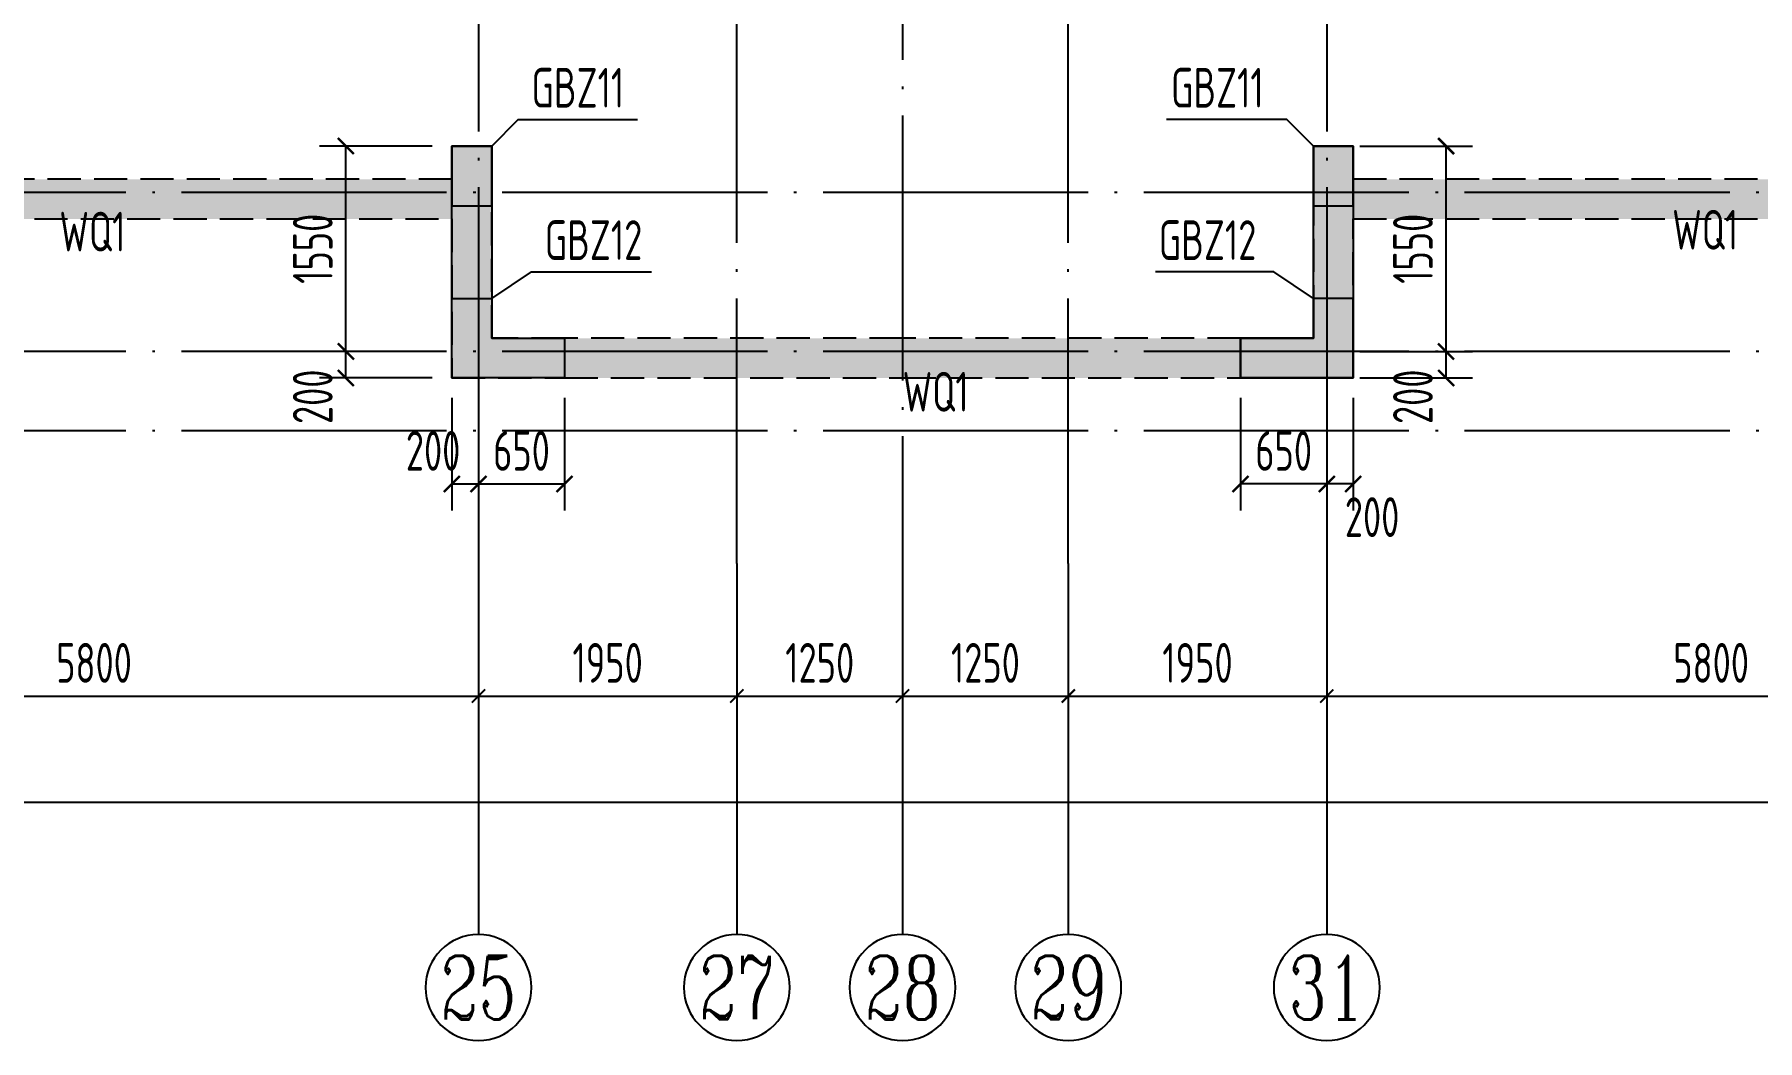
# Model space of a CAD drawing. Extents: x -668857 to 143095, y -247466 to 228182.
# Drawn here: x -296925 to -283926, y 196738 to 204330 of the extents above; entities that cross this region are included whole.
import ezdxf
from ezdxf.enums import TextEntityAlignment as Align

# ---------------------------------------------------------------- set-up
doc = ezdxf.new("R2010")
doc.units = 0
doc.header["$LTSCALE"] = 1000
doc.linetypes.add('DASH', pattern=[0.35, 0.25, -0.1])
doc.linetypes.add('DOTE', pattern=[2.42, 2, -0.2, 0.02, -0.2])
doc.layers.get('0').update_dxf_attribs({"linetype": 'CONTINUOUS'})
doc.layers.get('DEFPOINTS').update_dxf_attribs({"linetype": 'CONTINUOUS'})
for name, color, linetype in [('A-AXIS', 1, 'CONTINUOUS'), ('A-DOTE', 10, 'DOTE'), ('AXIS_NUM', 7, 'CONTINUOUS'), ('COLU_DE_TEXT', 7, 'CONTINUOUS'), ('LABEL', 1, 'CONTINUOUS'), ('S-Q墙填充', 252, 'CONTINUOUS'), ('S-Q墙实线', 6, 'CONTINUOUS'), ('S-Q墙标注', 3, 'CONTINUOUS'), ('S-Q墙虚线', 6, 'DASH'), ('S-X详图填充', 252, 'CONTINUOUS'), ('S-X详图实线', 4, 'CONTINUOUS'), ('S-Y一般标注', 3, 'CONTINUOUS')]:
    doc.layers.add(name, color=color, linetype=linetype)
doc.styles.add('TSSD_Axis', font='complex.shx', dxfattribs={"width": 0.7, "bigfont": 'hztxt.shx'})
doc.styles.add('TSSD_DIMENSION', font='Tssdeng.shx', dxfattribs={"width": 0.7, "bigfont": 'tssdchn.shx'})
doc.styles.add('TSSD_REIN', font='tssdeng.shx', dxfattribs={"width": 0.7, "height": 300, "bigfont": 'tssdchn.shx'})
doc.styles.add('结构文字', font='zstxt.shx', dxfattribs={"width": 0.7, "bigfont": 'zshz.shx'})
doc.dimstyles.new('STRUCK', dxfattribs={"dimtxt": 400, "dimasz": 121, "dimexe": 200, "dimexo": 150, "dimgap": 115, "dimtad": 1, "dimdec": 0, "dimdsep": 46, "dimtxsty": '结构文字', "dimblk": 'ARCHTICK', "dimcen": 400, "dimclrd": 3, "dimclre": 3, "dimclrt": 7, "dimadec": 0, "dimazin": 0, "dimtfac": 1, "dimtdec": 0, "dimtix": 1, "dimtmove": 2, "dimatfit": 3, "dimldrblk": '_DIMX', "dimfxl": 0, "dimtolj": 1, "dimtzin": 0, "dimarcsym": 0})
doc.dimstyles.new('TSSD_100_100', dxfattribs={"dimtxt": 300, "dimasz": 100, "dimexe": 100, "dimexo": 250, "dimgap": 100, "dimtad": 1, "dimdec": 0, "dimzin": 0, "dimdsep": 46, "dimtxsty": 'TSSD_DIMENSION', "dimblk": 'ARCHTICK', "dimcen": 0, "dimdle": 100, "dimclrt": 7, "dimadec": 0, "dimazin": 0, "dimtfac": 1, "dimtdec": 0, "dimtix": 1, "dimtmove": 2, "dimatfit": 3, "dimldrblk": 'ARCHTICK', "dimfxl": 0, "dimtolj": 1, "dimtzin": 0, "dimarcsym": 0})

# ---------------------------------------------------------------- blocks, each defined once
blk = doc.blocks.new('_ArchTick')
at = {"color": 0, "linetype": 'ByBlock', "const_width": 0.15}
blk.add_lwpolyline([(-0.5, -0.5), (0.5, 0.5)], dxfattribs=at)
blk = doc.blocks.new('*D260')
at = {"layer": 'DEFPOINTS', "color": 0}
for p in [(33100, 3600), (38900, 3600), (38900, 2600)]:
    blk.add_point(p, dxfattribs=at)
at = {"layer": 'S-Y一般标注', "color": 0, "lineweight": -2}
for p, q in [((33100, 3350), (33100, 2500)), ((38900, 3350), (38900, 2500)), ((33000, 2600), (39000, 2600))]:
    blk.add_line(p, q, dxfattribs=at)
at = {"layer": 'S-Y一般标注', "color": 0, "lineweight": -2, "xscale": 100, "yscale": 100, "zscale": 100, "rotation": 180}
blk.add_blockref('_ArchTick', (33100, 2600), dxfattribs=at)
at = {"layer": 'S-Y一般标注', "color": 0, "lineweight": -2, "xscale": 100, "yscale": 100, "zscale": 100}
blk.add_blockref('_ArchTick', (38900, 2600), dxfattribs=at)
at = {"layer": 'S-Y一般标注', "color": 7, "insert": (36000, 2850), "char_height": 300, "attachment_point": 5, "style": 'TSSD_DIMENSION'}
blk.add_mtext('\\A1;5800', dxfattribs=at)
blk = doc.blocks.new('ts_axno')
at = {"color": 0, "linetype": 'ByBlock', "lineweight": -2}
blk.add_circle((0, 0), 0.5, dxfattribs=at)
at = {"color": 0, "linetype": 'ByBlock', "lineweight": -2, "style": 'TSSD_Axis', "width": 0.7}
blk.add_attdef('A', text='', height=0.6, dxfattribs=at).set_placement((0, 0), align=Align.MIDDLE_CENTER)
blk = doc.blocks.new('*D261')
at = {"layer": 'DEFPOINTS', "color": 0}
for p in [(43350, 3600), (45300, 3600), (45300, 2600)]:
    blk.add_point(p, dxfattribs=at)
at = {"layer": 'S-Y一般标注', "color": 0, "lineweight": -2}
for p, q in [((43350, 3350), (43350, 2500)), ((45300, 3350), (45300, 2500)), ((43250, 2600), (45400, 2600))]:
    blk.add_line(p, q, dxfattribs=at)
at = {"layer": 'S-Y一般标注', "color": 0, "lineweight": -2, "xscale": 100, "yscale": 100, "zscale": 100, "rotation": 180}
blk.add_blockref('_ArchTick', (43350, 2600), dxfattribs=at)
at = {"layer": 'S-Y一般标注', "color": 0, "lineweight": -2, "xscale": 100, "yscale": 100, "zscale": 100}
blk.add_blockref('_ArchTick', (45300, 2600), dxfattribs=at)
at = {"layer": 'S-Y一般标注', "color": 7, "insert": (44325, 2850), "char_height": 300, "attachment_point": 5, "style": 'TSSD_DIMENSION'}
blk.add_mtext('\\A1;1950', dxfattribs=at)
blk = doc.blocks.new('*D262')
at = {"layer": 'DEFPOINTS', "color": 0}
for p in [(45300, 3600), (51100, 3600), (51100, 2600)]:
    blk.add_point(p, dxfattribs=at)
at = {"layer": 'S-Y一般标注', "color": 0, "lineweight": -2}
for p, q in [((45300, 3350), (45300, 2500)), ((51100, 3350), (51100, 2500)), ((45200, 2600), (51200, 2600))]:
    blk.add_line(p, q, dxfattribs=at)
at = {"layer": 'S-Y一般标注', "color": 0, "lineweight": -2, "xscale": 100, "yscale": 100, "zscale": 100, "rotation": 180}
blk.add_blockref('_ArchTick', (45300, 2600), dxfattribs=at)
at = {"layer": 'S-Y一般标注', "color": 0, "lineweight": -2, "xscale": 100, "yscale": 100, "zscale": 100}
blk.add_blockref('_ArchTick', (51100, 2600), dxfattribs=at)
at = {"layer": 'S-Y一般标注', "color": 7, "insert": (48200, 2850), "char_height": 300, "attachment_point": 5, "style": 'TSSD_DIMENSION'}
blk.add_mtext('\\A1;5800', dxfattribs=at)
blk = doc.blocks.new('*D264')
at = {"layer": 'DEFPOINTS', "color": 0}
for p in [(4600, 3600), (54600, 3600), (54600, 1800)]:
    blk.add_point(p, dxfattribs=at)
at = {"layer": 'S-Y一般标注', "color": 0, "lineweight": -2}
for p, q in [((4600, 3350), (4600, 1700)), ((54600, 3350), (54600, 1700)), ((4500, 1800), (54700, 1800))]:
    blk.add_line(p, q, dxfattribs=at)
at = {"layer": 'S-Y一般标注', "color": 0, "lineweight": -2, "xscale": 100, "yscale": 100, "zscale": 100, "rotation": 180}
blk.add_blockref('_ArchTick', (4600, 1800), dxfattribs=at)
at = {"layer": 'S-Y一般标注', "color": 0, "lineweight": -2, "xscale": 100, "yscale": 100, "zscale": 100}
blk.add_blockref('_ArchTick', (54600, 1800), dxfattribs=at)
at = {"layer": 'S-Y一般标注', "color": 7, "insert": (29600, 2050), "char_height": 300, "attachment_point": 5, "style": 'TSSD_DIMENSION'}
blk.add_mtext('\\A1;50000', dxfattribs=at)
blk = doc.blocks.new('*D268')
at = {"layer": 'DEFPOINTS', "color": 0}
for p in [(38900, 3600), (40850, 3600), (40850, 2600)]:
    blk.add_point(p, dxfattribs=at)
at = {"layer": 'S-Y一般标注', "color": 0, "lineweight": -2}
for p, q in [((38900, 3350), (38900, 2500)), ((40850, 3350), (40850, 2500)), ((38800, 2600), (40950, 2600))]:
    blk.add_line(p, q, dxfattribs=at)
at = {"layer": 'S-Y一般标注', "color": 0, "lineweight": -2, "xscale": 100, "yscale": 100, "zscale": 100, "rotation": 180}
blk.add_blockref('_ArchTick', (38900, 2600), dxfattribs=at)
at = {"layer": 'S-Y一般标注', "color": 0, "lineweight": -2, "xscale": 100, "yscale": 100, "zscale": 100}
blk.add_blockref('_ArchTick', (40850, 2600), dxfattribs=at)
at = {"layer": 'S-Y一般标注', "color": 7, "insert": (39875, 2850), "char_height": 300, "attachment_point": 5, "style": 'TSSD_DIMENSION'}
blk.add_mtext('\\A1;1950', dxfattribs=at)
blk = doc.blocks.new('*D283')
at = {"layer": 'DEFPOINTS', "color": 0}
for p in [(40850, 3600), (42100, 3600), (42100, 2600)]:
    blk.add_point(p, dxfattribs=at)
at = {"layer": 'S-Y一般标注', "color": 0, "lineweight": -2}
for p, q in [((40850, 3350), (40850, 2500)), ((42100, 3350), (42100, 2500)), ((40750, 2600), (42200, 2600))]:
    blk.add_line(p, q, dxfattribs=at)
at = {"layer": 'S-Y一般标注', "color": 0, "lineweight": -2, "xscale": 100, "yscale": 100, "zscale": 100, "rotation": 180}
blk.add_blockref('_ArchTick', (40850, 2600), dxfattribs=at)
at = {"layer": 'S-Y一般标注', "color": 0, "lineweight": -2, "xscale": 100, "yscale": 100, "zscale": 100}
blk.add_blockref('_ArchTick', (42100, 2600), dxfattribs=at)
at = {"layer": 'S-Y一般标注', "color": 7, "insert": (41475, 2850), "char_height": 300, "attachment_point": 5, "style": 'TSSD_DIMENSION'}
blk.add_mtext('\\A1;1250', dxfattribs=at)
blk = doc.blocks.new('*D284')
at = {"layer": 'DEFPOINTS', "color": 0}
for p in [(42100, 3600), (43350, 3600), (43350, 2600)]:
    blk.add_point(p, dxfattribs=at)
at = {"layer": 'S-Y一般标注', "color": 0, "lineweight": -2}
for p, q in [((42100, 3350), (42100, 2500)), ((43350, 3350), (43350, 2500)), ((42000, 2600), (43450, 2600))]:
    blk.add_line(p, q, dxfattribs=at)
at = {"layer": 'S-Y一般标注', "color": 0, "lineweight": -2, "xscale": 100, "yscale": 100, "zscale": 100, "rotation": 180}
blk.add_blockref('_ArchTick', (42100, 2600), dxfattribs=at)
at = {"layer": 'S-Y一般标注', "color": 0, "lineweight": -2, "xscale": 100, "yscale": 100, "zscale": 100}
blk.add_blockref('_ArchTick', (43350, 2600), dxfattribs=at)
at = {"layer": 'S-Y一般标注', "color": 7, "insert": (42725, 2850), "char_height": 300, "attachment_point": 5, "style": 'TSSD_DIMENSION'}
blk.add_mtext('\\A1;1250', dxfattribs=at)
blk = doc.blocks.new('*D753')
at = {"layer": 'DEFPOINTS', "color": 0}
for p in [(-287076, 201938), (-286276, 201938), (-287076, 201738)]:
    blk.add_point(p, dxfattribs=at)
at = {"layer": 'S-Q墙标注', "color": 3, "lineweight": -2}
for p, q in [((-286926, 201938), (-286076, 201938)), ((-286276, 201738), (-286276, 201938)), ((-286926, 201738), (-286076, 201738))]:
    blk.add_line(p, q, dxfattribs=at)
at = {"layer": 'S-Q墙标注', "color": 3, "lineweight": -2, "xscale": 121, "yscale": 121, "zscale": 121}
for p, rotation in [((-286276, 201938), 90), ((-286276, 201738), 270)]:
    blk.add_blockref('_ArchTick', p, dxfattribs=dict(at, rotation=rotation))
at = {"layer": 'S-Q墙标注', "color": 7, "insert": (-286526, 201596), "char_height": 300, "attachment_point": 5, "rotation": 90, "style": 'TSSD_REIN'}
blk.add_mtext('\\A1;200', dxfattribs=at)
blk = doc.blocks.new('_DIMX')
blk.add_line((-150, 0), (150, 0))
at = {"const_width": 50}
blk.add_lwpolyline([(-70, -70), (70, 70)], dxfattribs=at)
blk = doc.blocks.new('*D754')
at = {"layer": 'DEFPOINTS', "color": 0}
for p in [(-287076, 203488), (-286276, 203488), (-287076, 201938)]:
    blk.add_point(p, dxfattribs=at)
at = {"layer": 'S-Q墙标注', "color": 3, "lineweight": -2}
for p, q in [((-286926, 203488), (-286076, 203488)), ((-286276, 201938), (-286276, 203488)), ((-286926, 201938), (-286076, 201938))]:
    blk.add_line(p, q, dxfattribs=at)
at = {"layer": 'S-Q墙标注', "color": 3, "lineweight": -2, "xscale": 121, "yscale": 121, "zscale": 121}
for p, rotation in [((-286276, 203488), 90), ((-286276, 201938), 270)]:
    blk.add_blockref('_ArchTick', p, dxfattribs=dict(at, rotation=rotation))
at = {"layer": 'S-Q墙标注', "color": 7, "insert": (-286526, 202713), "char_height": 300, "attachment_point": 5, "rotation": 90, "style": 'TSSD_REIN'}
blk.add_mtext('\\A1;1550', dxfattribs=at)
blk = doc.blocks.new('*D755')
at = {"layer": 'DEFPOINTS', "color": 0}
for p in [(-287176, 201738), (-286976, 201738), (-287176, 200938)]:
    blk.add_point(p, dxfattribs=at)
at = {"layer": 'S-Q墙标注', "color": 3, "lineweight": -2}
for p, q in [((-287176, 201588), (-287176, 200738)), ((-286976, 201588), (-286976, 200738)), ((-286976, 200938), (-287176, 200938))]:
    blk.add_line(p, q, dxfattribs=at)
at = {"layer": 'S-Q墙标注', "color": 3, "lineweight": -2, "xscale": 121, "yscale": 121, "zscale": 121, "rotation": 180}
blk.add_blockref('_ArchTick', (-287176, 200938), dxfattribs=at)
at = {"layer": 'S-Q墙标注', "color": 3, "lineweight": -2, "xscale": 121, "yscale": 121, "zscale": 121}
blk.add_blockref('_ArchTick', (-286976, 200938), dxfattribs=at)
at = {"layer": 'S-Q墙标注', "color": 7, "insert": (-286834, 200688), "char_height": 300, "attachment_point": 5, "style": 'TSSD_REIN'}
blk.add_mtext('\\A1;200', dxfattribs=at)
blk = doc.blocks.new('*D756')
at = {"layer": 'DEFPOINTS', "color": 0}
for p in [(-287826, 201738), (-287176, 201738), (-287826, 200938)]:
    blk.add_point(p, dxfattribs=at)
at = {"layer": 'S-Q墙标注', "color": 3, "lineweight": -2}
for p, q in [((-287826, 201588), (-287826, 200738)), ((-287176, 201588), (-287176, 200738)), ((-287176, 200938), (-287826, 200938))]:
    blk.add_line(p, q, dxfattribs=at)
at = {"layer": 'S-Q墙标注', "color": 3, "lineweight": -2, "xscale": 121, "yscale": 121, "zscale": 121, "rotation": 180}
blk.add_blockref('_ArchTick', (-287826, 200938), dxfattribs=at)
at = {"layer": 'S-Q墙标注', "color": 3, "lineweight": -2, "xscale": 121, "yscale": 121, "zscale": 121}
blk.add_blockref('_ArchTick', (-287176, 200938), dxfattribs=at)
at = {"layer": 'S-Q墙标注', "color": 7, "insert": (-287501, 201188), "char_height": 300, "attachment_point": 5, "style": 'TSSD_REIN'}
blk.add_mtext('\\A1;650', dxfattribs=at)
blk = doc.blocks.new('*D787')
at = {"layer": 'DEFPOINTS', "color": 0}
for p in [(-294576, 201938), (-293776, 201938), (-293776, 201738)]:
    blk.add_point(p, dxfattribs=at)
at = {"layer": 'S-Q墙标注', "color": 3, "lineweight": -2}
for p, q in [((-293926, 201938), (-294776, 201938)), ((-294576, 201738), (-294576, 201938)), ((-293926, 201738), (-294776, 201738))]:
    blk.add_line(p, q, dxfattribs=at)
at = {"layer": 'S-Q墙标注', "color": 3, "lineweight": -2, "xscale": 121, "yscale": 121, "zscale": 121}
for p, rotation in [((-294576, 201938), 90), ((-294576, 201738), 270)]:
    blk.add_blockref('_ArchTick', p, dxfattribs=dict(at, rotation=rotation))
at = {"layer": 'S-Q墙标注', "color": 7, "insert": (-294826, 201596), "char_height": 300, "attachment_point": 5, "rotation": 90, "style": 'TSSD_REIN'}
blk.add_mtext('\\A1;200', dxfattribs=at)
blk = doc.blocks.new('*D788')
at = {"layer": 'DEFPOINTS', "color": 0}
for p in [(-294576, 203488), (-293776, 203488), (-293776, 201938)]:
    blk.add_point(p, dxfattribs=at)
at = {"layer": 'S-Q墙标注', "color": 3, "lineweight": -2}
for p, q in [((-293926, 203488), (-294776, 203488)), ((-294576, 201938), (-294576, 203488)), ((-293926, 201938), (-294776, 201938))]:
    blk.add_line(p, q, dxfattribs=at)
at = {"layer": 'S-Q墙标注', "color": 3, "lineweight": -2, "xscale": 121, "yscale": 121, "zscale": 121}
for p, rotation in [((-294576, 203488), 90), ((-294576, 201938), 270)]:
    blk.add_blockref('_ArchTick', p, dxfattribs=dict(at, rotation=rotation))
at = {"layer": 'S-Q墙标注', "color": 7, "insert": (-294826, 202713), "char_height": 300, "attachment_point": 5, "rotation": 90, "style": 'TSSD_REIN'}
blk.add_mtext('\\A1;1550', dxfattribs=at)
blk = doc.blocks.new('*D789')
at = {"layer": 'DEFPOINTS', "color": 0}
for p in [(-293776, 201738), (-293576, 201738), (-293576, 200938)]:
    blk.add_point(p, dxfattribs=at)
at = {"layer": 'S-Q墙标注', "color": 3, "lineweight": -2}
for p, q in [((-293776, 201588), (-293776, 200738)), ((-293576, 201588), (-293576, 200738)), ((-293776, 200938), (-293576, 200938))]:
    blk.add_line(p, q, dxfattribs=at)
at = {"layer": 'S-Q墙标注', "color": 3, "lineweight": -2, "xscale": 121, "yscale": 121, "zscale": 121, "rotation": 180}
blk.add_blockref('_ArchTick', (-293776, 200938), dxfattribs=at)
at = {"layer": 'S-Q墙标注', "color": 3, "lineweight": -2, "xscale": 121, "yscale": 121, "zscale": 121}
blk.add_blockref('_ArchTick', (-293576, 200938), dxfattribs=at)
at = {"layer": 'S-Q墙标注', "color": 7, "insert": (-293918, 201188), "char_height": 300, "attachment_point": 5, "style": 'TSSD_REIN'}
blk.add_mtext('\\A1;200', dxfattribs=at)
blk = doc.blocks.new('*D790')
at = {"layer": 'DEFPOINTS', "color": 0}
for p in [(-293576, 201738), (-292926, 201738), (-292926, 200938)]:
    blk.add_point(p, dxfattribs=at)
at = {"layer": 'S-Q墙标注', "color": 3, "lineweight": -2}
for p, q in [((-293576, 201588), (-293576, 200738)), ((-292926, 201588), (-292926, 200738)), ((-293576, 200938), (-292926, 200938))]:
    blk.add_line(p, q, dxfattribs=at)
at = {"layer": 'S-Q墙标注', "color": 3, "lineweight": -2, "xscale": 121, "yscale": 121, "zscale": 121, "rotation": 180}
blk.add_blockref('_ArchTick', (-293576, 200938), dxfattribs=at)
at = {"layer": 'S-Q墙标注', "color": 3, "lineweight": -2, "xscale": 121, "yscale": 121, "zscale": 121}
blk.add_blockref('_ArchTick', (-292926, 200938), dxfattribs=at)
at = {"layer": 'S-Q墙标注', "color": 7, "insert": (-293251, 201188), "char_height": 300, "attachment_point": 5, "style": 'TSSD_REIN'}
blk.add_mtext('\\A1;650', dxfattribs=at)
blk = doc.blocks.new('20210726.16350016')
at = {"layer": 'A-AXIS'}
for p, q in [((38900, 3600.1), (38900, 800.1)), ((40850, 3600.2), (40850, 800.2)), ((42100, 3600), (42100, 800)), ((43350, 3600.3), (43350, 800.3)), ((45300, 3600), (45300, 800))]:
    blk.add_line(p, q, dxfattribs=at)
at = {"layer": 'A-DOTE'}
for p, q in [((38900.2, 13700), (38900, 3600)), ((45299.8, 13700), (45300, 3600)), ((40850, 3600.2), (40850, 11500)), ((43350, 3600.2), (43350, 11500)), ((42100, 9400), (42100, 3600)), ((55600, 6400), (3600, 6400)), ((55600, 5200), (3600, 5200)), ((55600, 4600), (3600, 4600))]:
    blk.add_line(p, q, dxfattribs=at)
at = {"layer": 'A-AXIS'}
ref = blk.add_blockref('ts_axno', (38900, 400.1), dxfattribs=dict(at, xscale=-800, yscale=800, zscale=800, rotation=180))
ref.add_attrib('17', '25', dxfattribs={"layer": 'AXIS_NUM', "height": 480, "style": 'TSSD_Axis', "width": 0.7}).set_placement((38900, 400.1), align=Align.MIDDLE_CENTER)
ref = blk.add_blockref('ts_axno', (40850, 400.2), dxfattribs=dict(at, xscale=-800, yscale=800, zscale=800, rotation=180))
ref.add_attrib('5', '27', dxfattribs={"layer": 'AXIS_NUM', "height": 480, "style": 'TSSD_Axis', "width": 0.7}).set_placement((40850, 400.2), align=Align.MIDDLE_CENTER)
ref = blk.add_blockref('ts_axno', (42100, 400), dxfattribs=dict(at, xscale=-800, yscale=800, zscale=800, rotation=180))
ref.add_attrib('19', '28', dxfattribs={"layer": 'AXIS_NUM', "height": 480, "style": 'TSSD_Axis', "width": 0.7}).set_placement((42100, 400), align=Align.MIDDLE_CENTER)
ref = blk.add_blockref('ts_axno', (43350, 400.3), dxfattribs=dict(at, xscale=-800, yscale=800, zscale=800, rotation=180))
ref.add_attrib('5', '29', dxfattribs={"layer": 'AXIS_NUM', "height": 480, "style": 'TSSD_Axis', "width": 0.7}).set_placement((43350, 400.3), align=Align.MIDDLE_CENTER)
ref = blk.add_blockref('ts_axno', (45300, 400), dxfattribs=dict(at, xscale=-800, yscale=800, zscale=800, rotation=180))
ref.add_attrib('19', '31', dxfattribs={"layer": 'AXIS_NUM', "height": 480, "style": 'TSSD_Axis', "width": 0.7}).set_placement((45300, 400), align=Align.MIDDLE_CENTER)
at = {"layer": 'S-Y一般标注'}
for base, p1, p2, picture, middle in [((54600, 1800), (4600, 3600), (54600, 3600), '*D264', (29600, 2050)), ((38900, 2600.1), (33100, 3600), (38900, 3600.1), '*D260', (36000, 2850.1)), ((40850, 2600.1), (38900, 3600.1), (40850, 3600.1), '*D268', (39875, 2850.1)), ((42100, 2600.1), (40850, 3600.1), (42100, 3600.1), '*D283', (41475, 2850.1)), ((43350, 2600.1), (42100, 3600.1), (43350, 3600.1), '*D284', (42725, 2850.1)), ((45300, 2600.1), (43350, 3600.1), (45300, 3600.1), '*D261', (44325, 2850.1)), ((51100, 2600), (45300, 3600), (51100, 3600), '*D262', (48200, 2850))]:
    dim = blk.add_linear_dim(base=base, p1=p1, p2=p2, dimstyle='TSSD_100_100', dxfattribs=at)
    dim.commit()
    dim.dimension.update_dxf_attribs({"geometry": picture, "text_midpoint": middle})

msp = doc.modelspace()

# ---------------------------------------------------------------- hatches: boundary and pattern name
at = {"layer": 'S-Q墙填充', "ltscale": 0.5}
h = msp.add_hatch(dxfattribs=at)
h.set_pattern_fill('ARMORED', color=252, scale=30, style=0)
h.set_pattern_definition([(50, (-376939.88, 173170.09), (215.17805, -18.82564), [22.5, -247.5]), (355, (-376939.88, 173170.09), (-41.6254, 225.65764), [18, -198]), (100.4514, (-376921.95, 173168.52), (173.5528, 206.83186), [19.12206, -210.34263]), (46.1842, (-376939.88, 173230.09), (320.1723, -49.6557), [33.75, -371.25]), (96.6356, (-376913.2, 173225.95), (280.3988, 292.2354), [28.6831, -315.5139]), (351.1842, (-376939.88, 173230.1), (280.3986, 292.2356), [27, -297]), (21, (-376909.88, 173215.09), (179.07212, -120.78567), [22.5, -247.5]), (326, (-376909.88, 173215.09), (72.9946, 217.545), [18, -198]), (71.4514, (-376894.95, 173205.02), (252.0668, 96.75915), [19.12206, -210.34263]), (37.5, (-376939.88, 173170.085), (3.647957, 99.868156), [0, -195.6, 0, -201, 0, -198.75]), (7.5, (-376939.88, 173170.09), (78.92086, 118.32351), [0, -114.6, 0, -191.1, 0, -75.75]), (327.5, (-377006.78, 173170.085), (160.14673, -6.76646), [0, -75, 0, -234, 0, -310.5]), (317.5, (-377036.78, 173170.09), (174.95585, 30.0315), [0, -97.5, 0, -155.4, 0, -220.5]), (45, (-376939.88, 173170.09), (-106.06602, 106.06602), [])])
h.paths.add_polyline_path([(-285876.04, 212438.23), (-286525.96, 212438.23), (-288176.02, 212438.23), (-288776.24, 212438.23), (-288776.38, 212688.23), (-291975.97, 212688.23), (-291976.06, 212438.23), (-292575.99, 212438.23), (-294176.22, 212438.23), (-294876.13, 212438.23), (-294876.13, 211438.23), (-294876.13, 210638.23), (-307576.14, 210638.23), (-308026.14, 210638.23), (-308926.22, 210638.23), (-309376.13, 210638.23), (-310876.13, 210638.23), (-310876.13, 211438.23), (-310876.13, 212438.23), (-311526.05, 212438.23), (-313176.52, 212438.23), (-313776.13, 212438.23), (-313776.13, 212688.23), (-316976.13, 212688.23), (-316976.13, 212438.23), (-317576.26, 212438.23), (-319176.22, 212438.23), (-319876.13, 212438.23), (-319876.13, 211438.23), (-319876.13, 210638.23), (-328076.13, 210638.23), (-328076.13, 207638.23), (-328076.12, 205038.23), (-328076.12, 202938.23), (-325276.12, 202938.23), (-318776.08, 202938.23), (-318776.13, 201738.22), (-317726.13, 201738.22), (-315376.12, 201738.22), (-312826.13, 201738.22), (-311976.13, 201738.22), (-311976.18, 202938.11), (-306376.14, 202938.23), (-305476.14, 202938.23), (-302876.14, 202938.23), (-300276.12, 202938.23), (-299376.12, 202938.23), (-293776.12, 202938.23), (-293776.12, 201738.22), (-292726.13, 201738.22), (-290376.14, 201738.22), (-288026.13, 201738.22), (-286976.14, 201738.22), (-286976.14, 202938.23), (-281376.14, 202938.23), (-280476.14, 202938.23), (-277676.14, 202938.23), (-277676.14, 210638.23), (-279276.23, 210638.23), (-279676.14, 210638.23), (-282576.13, 210638.23), (-283026.13, 210638.23), (-283926.22, 210638.23), (-284376.14, 210638.23), (-285876.04, 210638.23), (-285876.04, 211438.23)])
h.paths.add_polyline_path([(-327776.13, 207538.23), (-327076.13, 207538.23), (-327076.13, 207738.23), (-327776.13, 207738.23), (-327776.13, 210338.23), (-327376.13, 210338.23), (-326476.04, 210338.23), (-326176.12, 210338.23), (-326176.11, 209688.23), (-325976.11, 209688.23), (-325976.12, 210338.23), (-323276.12, 210338.23), (-323276.12, 207538.23), (-323076.12, 207538.23), (-323076.12, 210338.23), (-322726.12, 210338.23), (-321826.04, 210338.23), (-321476.12, 210338.23), (-321476.12, 209538.23), (-321276.12, 209538.23), (-321276.12, 210338.23), (-319576.13, 210338.23), (-319576.13, 211438.23), (-319576.13, 212138.23), (-319176.22, 212138.23), (-317576.26, 212138.23), (-316876.13, 212138.23), (-316876.13, 210938.23), (-316676.13, 210938.23), (-316676.13, 212238.23), (-316676.13, 212388.23), (-314076.13, 212388.23), (-314076.13, 212238.23), (-314076.13, 210938.23), (-313876.13, 210938.23), (-313876.13, 212138.23), (-313176.52, 212138.23), (-311526.05, 212138.23), (-311176.13, 212138.23), (-311176.13, 211438.23), (-311176.13, 210338.23), (-309476.13, 210338.23), (-309476.13, 209538.23), (-309276.13, 209538.23), (-309276.13, 210338.23), (-308926.22, 210338.23), (-308026.14, 210338.23), (-307676.14, 210338.23), (-307676.14, 207538.23), (-307476.14, 207538.23), (-307476.14, 210338.23), (-304776.14, 210338.23), (-304776.14, 207538.23), (-304576.14, 207538.23), (-304576.14, 210338.23), (-304276.23, 210338.23), (-303276.13, 210338.23), (-302976.14, 210338.23), (-302976.14, 210338.23), (-302776.14, 210338.23), (-302776.14, 210338.23), (-302476.13, 210338.23), (-301476.04, 210338.23), (-301176.12, 210338.23), (-301176.12, 207538.03), (-300976.12, 207538.03), (-300976.12, 210338.23), (-298276.13, 210338.23), (-298276.13, 207538.23), (-298076.13, 207538.23), (-298076.13, 210338.23), (-297726.13, 210338.23), (-296826.04, 210338.23), (-296476.13, 210338.23), (-296476.13, 209538.23), (-296276.13, 209538.23), (-296276.13, 210338.23), (-294576.13, 210338.23), (-294576.13, 211438.23), (-294576.13, 212138.23), (-294176.22, 212138.23), (-292575.99, 212138.23), (-291876.13, 212138.23), (-291876.13, 210938.23), (-291676.13, 210938.23), (-291676.13, 212388.23), (-289076.13, 212388.23), (-289076.13, 210938.23), (-288876.13, 210938.23), (-288876.13, 212138.23), (-288176.02, 212138.23), (-286525.96, 212138.23), (-286176.04, 212138.23), (-286176.04, 211438.23), (-286176.04, 210338.23), (-284476.14, 210338.23), (-284476.14, 209538.23), (-284276.14, 209538.23), (-284276.14, 210338.23), (-283926.22, 210338.23), (-283026.13, 210338.23), (-282676.13, 210338.23), (-282676.13, 207538.23), (-282476.13, 207538.23), (-282476.13, 210338.23), (-279776.14, 210338.23), (-279776.14, 209688.25), (-279576.14, 209688.25), (-279576.14, 210338.23), (-279276.23, 210338.23), (-278376.13, 210338.23), (-277976.13, 210338.23), (-277976.13, 207738.23), (-278676.13, 207738.23), (-278676.13, 207538.23), (-277976.13, 207538.23), (-277976.14, 205038.23), (-277976.14, 203238.23), (-280476.14, 203238.23), (-281276.14, 203238.23), (-281276.14, 204688.23), (-281476.14, 204688.23), (-281476.14, 203238.23), (-286976.14, 203238.23), (-286976.14, 203488.22), (-287276.14, 203488.22), (-287276.14, 203138.23), (-287276.14, 202038.22), (-288026.13, 202038.22), (-290376.14, 202038.22), (-292726.13, 202038.22), (-293476.12, 202038.22), (-293476.12, 203138.23), (-293476.12, 203488.22), (-293776.12, 203488.22), (-293776.12, 203238.23), (-299276.12, 203238.23), (-299276.12, 204688.23), (-299476.12, 204688.23), (-299476.12, 203238.23), (-300276.12, 203238.23), (-302876.14, 203238.23), (-305476.14, 203238.23), (-306276.14, 203238.23), (-306276.14, 204688.23), (-306476.14, 204688.23), (-306476.14, 203238.22), (-311976.14, 203238.1), (-311976.1, 203488.2), (-312276.14, 203488.23), (-312276.19, 203138.11), (-312276.15, 202038.22), (-312826.13, 202038.23), (-315376.12, 202038.22), (-317726.13, 202038.22), (-318476.12, 202038.22), (-318476.07, 203138.11), (-318476.12, 203488.23), (-318776.12, 203488.2), (-318776.09, 203238.1), (-324276.12, 203238.22), (-324276.12, 204688.23), (-324476.12, 204688.23), (-324476.12, 203238.23), (-325276.12, 203238.23), (-327776.12, 203238.23), (-327776.12, 205038.23)], flags=16)
at = {"layer": 'S-X详图填充'}
h = msp.add_hatch(color=256, dxfattribs=at)
h.dxf.hatch_style = 1
h.paths.add_polyline_path([(-293776.12, 203038.26), (-293476.13, 203038.25), (-293476.13, 203488.25), (-293776.12, 203488.25)])
h = msp.add_hatch(color=256, dxfattribs=at)
h.dxf.hatch_style = 1
h.paths.add_polyline_path([(-287276.13, 203038.23), (-286976.14, 203038.22), (-286976.14, 203488.22), (-287276.13, 203488.22)])
h = msp.add_hatch(color=256, dxfattribs=at)
h.dxf.hatch_style = 1
h.paths.add_polyline_path([(-293476.13, 202338.24), (-293476.12, 202038.22), (-292926.13, 202038.22), (-292926.13, 201738.21), (-293776.12, 201738.22), (-293776.12, 202338.25)])
h = msp.add_hatch(color=256, dxfattribs=at)
h.dxf.hatch_style = 1
h.paths.add_polyline_path([(-287276.16, 202338.24), (-287276.17, 202038.22), (-287826.16, 202038.22), (-287826.16, 201738.21), (-286976.17, 201738.22), (-286976.17, 202338.25)])

# ---------------------------------------------------------------- linework, layer by layer
at = {"layer": 'LABEL'}
for points in [[(-293476.16, 203488.25), (-293276.16, 203688.25), (-292376.78, 203688.25)], [(-287276.14, 203488.25), (-287476.14, 203688.25), (-288383.98, 203688.25)], [(-293476.13, 202338.25), (-293176.12, 202538.25), (-292269.88, 202538.25)], [(-287276.14, 202338.25), (-287576.14, 202538.25), (-288468.59, 202538.25)]]:
    msp.add_lwpolyline(points, dxfattribs=at)
at = {"layer": 'S-Q墙实线', "ltscale": 0.5}
for points in [[(-293476.13, 203488.22), (-293476.13, 202038.23), (-292926.13, 202038.23), (-292926.13, 201738.22), (-293776.12, 201738.22), (-293776.12, 203488.22), (-293476.13, 203488.22)], [(-286976.14, 203488.22), (-286976.14, 201738.22), (-287826.13, 201738.22), (-287826.13, 202038.23), (-287276.13, 202038.23), (-287276.13, 203488.22), (-286976.14, 203488.22)]]:
    msp.add_lwpolyline(points, dxfattribs=at)
at = {"layer": 'S-Q墙虚线', "color": 6}
for points in [[(-281476.14, 203238.23), (-286976.14, 203238.23), (-286976.14, 203488.22), (-287276.14, 203488.22), (-287276.14, 203138.23), (-287276.14, 202038.22), (-287826.13, 202038.22), (-290376.14, 202038.22), (-292926.13, 202038.22), (-293476.12, 202038.22), (-293476.12, 203138.23), (-293476.12, 203488.22), (-293776.12, 203488.22), (-293776.12, 203238.23), (-299276.12, 203238.23)], [(-299376.12, 202938.23), (-293776.12, 202938.23), (-293776.12, 201738.22), (-292926.13, 201738.22), (-290376.14, 201738.22), (-287826.13, 201738.22), (-286976.14, 201738.22), (-286976.14, 202938.23), (-281376.14, 202938.23)]]:
    msp.add_lwpolyline(points, dxfattribs=at)
at = {"layer": 'S-X详图实线'}
for points in [[(-293776.12, 203038.26), (-293476.13, 203038.25), (-293476.13, 203488.25), (-293776.12, 203488.25), (-293776.12, 203038.26)], [(-287276.13, 203038.23), (-286976.14, 203038.22), (-286976.14, 203488.22), (-287276.13, 203488.22), (-287276.13, 203038.23)], [(-293776.12, 202338.25), (-293476.12, 202338.24), (-293476.12, 202038.22), (-292926.13, 202038.22), (-292926.13, 201738.22), (-293776.12, 201738.22), (-293776.12, 202338.25)], [(-286976.17, 202338.25), (-287276.17, 202338.24), (-287276.17, 202038.22), (-287826.16, 202038.22), (-287826.16, 201738.22), (-286976.17, 201738.22), (-286976.17, 202338.25)]]:
    msp.add_lwpolyline(points, close=True, dxfattribs=at)

# ---------------------------------------------------------------- block references
at = {"layer": 'A-DOTE'}
msp.add_blockref('20210726.16350016', (-332476.13, 196738.18), dxfattribs=at)

# ---------------------------------------------------------------- texts
at = {"layer": 'COLU_DE_TEXT', "style": 'TSSD_REIN', "width": 0.7}
for s, p in [('GBZ11', (-293176.16, 203688.25)), ('GBZ11', (-288351.52, 203688.25)), ('GBZ12', (-293076.12, 202538.25)), ('GBZ12', (-288443.45, 202538.25))]:
    msp.add_text(s, height=300, dxfattribs=at).set_placement(p, align=Align.BOTTOM_LEFT)
at = {"layer": 'S-Q墙标注', "style": 'TSSD_REIN', "width": 0.7}
for p in [(-296488.31, 202602.66), (-284320.74, 202616.53), (-290126.82, 201393.97)]:
    msp.add_text('WQ1', height=300, dxfattribs=at).set_placement(p, align=Align.BOTTOM_CENTER)

# ---------------------------------------------------------------- dimensions: what is measured, and where the dimension line sits
at = {"layer": 'S-Q墙标注'}
for base, p1, p2, angle, picture, middle in [((-294576.12, 203488.25), (-293776.12, 201938.26), (-293776.12, 203488.25), 90, '*D788', (-294826.12, 202713.25)), ((-286276.14, 203488.22), (-287076.14, 201938.22), (-287076.14, 203488.22), 90, '*D754', (-286526.14, 202713.22)), ((-287826.13, 200938.22), (-287176.16, 201738.22), (-287826.13, 201738.22), 180, '*D756', (-287501.15, 201188.22))]:
    dim = msp.add_linear_dim(base=base, p1=p1, p2=p2, angle=angle, dimstyle='STRUCK', override={"dimtxt": 300, "dimgap": 100, "dimtxsty": 'TSSD_REIN'}, dxfattribs=at)
    dim.commit()
    dim.dimension.update_dxf_attribs({"geometry": picture, "text_midpoint": middle})
for base, p1, p2, angle, picture, middle in [((-294576.12, 201938.26), (-293776.12, 201738.25), (-293776.12, 201938.26), 90, '*D787', (-294826.12, 201596.33)), ((-286276.14, 201938.22), (-287076.14, 201738.22), (-287076.14, 201938.22), 90, '*D753', (-286526.14, 201596.29)), ((-287176.16, 200938.22), (-286976.14, 201738.22), (-287176.16, 201738.22), 180, '*D755', (-286834.22, 200688.22))]:
    dim = msp.add_linear_dim(base=base, p1=p1, p2=p2, angle=angle, dimstyle='STRUCK', override={"dimtxt": 300, "dimgap": 100, "dimtxsty": 'TSSD_REIN'}, dxfattribs=at)
    dim.commit()
    dim.dimension.update_dxf_attribs({"geometry": picture, "text_midpoint": middle, "dimtype": 160})
dim = msp.add_linear_dim(base=(-293576.1, 200938.22), p1=(-293776.12, 201738.22), p2=(-293576.1, 201738.22), dimstyle='STRUCK', override={"dimtxt": 300, "dimgap": 100, "dimtxsty": 'TSSD_REIN'}, dxfattribs=at)
dim.commit()
dim.dimension.update_dxf_attribs({"geometry": '*D789', "text_midpoint": (-293918.04, 201188.22), "dimtype": 160})
dim = msp.add_linear_dim(base=(-292926.13, 200938.22), p1=(-293576.1, 201738.22), p2=(-292926.13, 201738.22), dimstyle='STRUCK', override={"dimtxt": 300, "dimgap": 100, "dimtxsty": 'TSSD_REIN'}, dxfattribs=at)
dim.commit()
dim.dimension.update_dxf_attribs({"geometry": '*D790', "text_midpoint": (-293251.11, 201188.22)})

doc.saveas('drawing.dxf')
